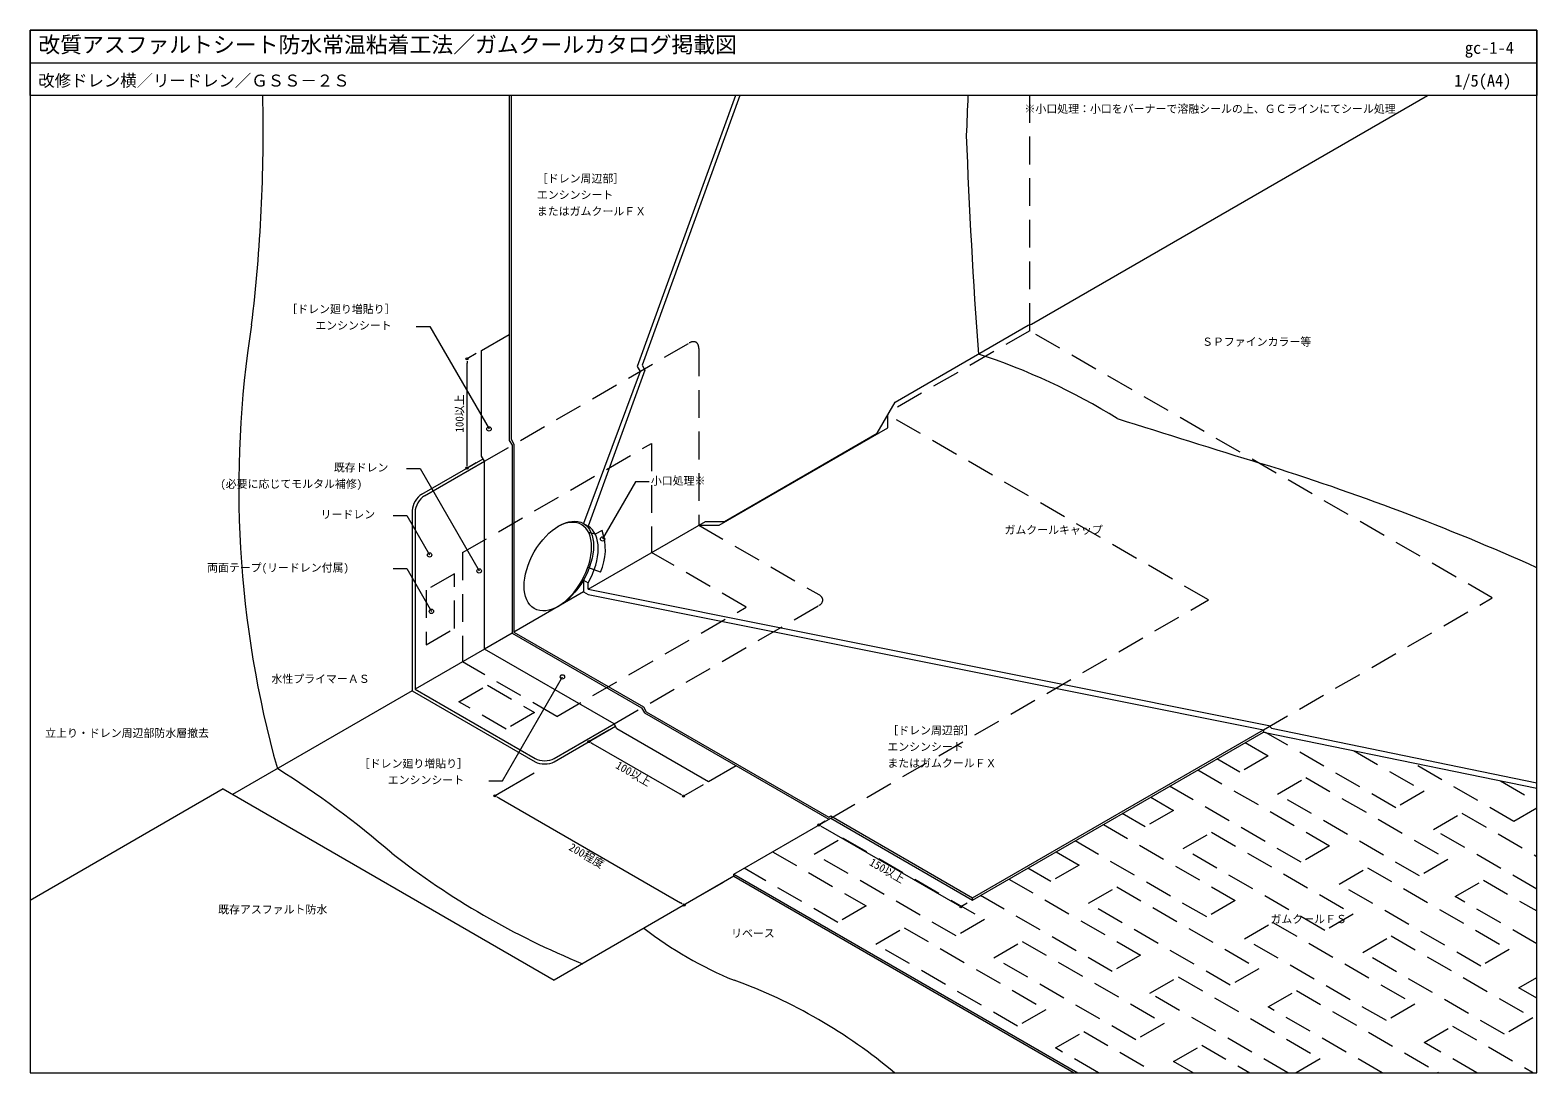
# Model space of a CAD drawing. Units: millimetres, scale not verified. Extents: x -690 to 690, y -478 to 478.
import ezdxf
from ezdxf.enums import TextEntityAlignment as Align

# ---------------------------------------------------------------- set-up
doc = ezdxf.new("R2010")
doc.units = ezdxf.units.MM
doc.header["$LTSCALE"] = 2
doc.linetypes.add('USER1', pattern=[19.05, 12.7, -6.35])
for name, color, linetype, lineweight in [('0-0_0', 7, 'Continuous', 9), ('0-1_WAKU', 7, 'Continuous', 18), ('0-2_KUTAI', 3, 'USER1', 18), ('0-3_BOUSUI', 1, 'Continuous', 18), ('0-4_MOJI', 7, 'Continuous', 18), ('0-6_KANAMONO', 4, 'Continuous', 18), ('0-7_bousui2', 7, 'USER1', 9), ('0-8_sunpo', 7, 'Continuous', 18)]:
    doc.layers.add(name, color=color, linetype=linetype, lineweight=lineweight)
doc.styles.add('ＭＳ ゴシック', font='')
doc.styles.get('ＭＳ ゴシック').set_extended_font_data('MS Gothic')

# ---------------------------------------------------------------- blocks, each defined once
blk = doc.blocks.new('_Dot')
at = {"layer": '0-0_0'}
for p, q in [((-0.5, 0), (-1, 0)), ((0.25, 0), (-0.25, 0))]:
    blk.add_line(p, q, dxfattribs=at)
blk.add_circle((0, 0), 0.25, dxfattribs=at)

msp = doc.modelspace()

# ---------------------------------------------------------------- linework, layer by layer
at = {"layer": '0-0_0', "lineweight": 18}
msp.add_line((-690, 447.5), (690, 447.5), dxfattribs=at)
msp.add_lwpolyline([(-77.594, 24), (-58.851, 24), (95.611, 113.179), (95.611, 125.179)], dxfattribs=at)
at = {"layer": '0-1_WAKU'}
for points in [[(-690, -477.5), (690, -477.5), (690, 477.5), (-690, 477.5)], [(690, 417.5), (-690, 417.5), (-690, 477.5), (690, 477.5)], [(-690, -477.5), (690, -477.5), (690, 477.5), (-690, 477.5)]]:
    msp.add_lwpolyline(points, close=True, dxfattribs=at)
at = {"layer": '0-2_KUTAI'}
for p, q in [((-294.101, -1), (-120.896, 99)), ((-294.101, -1), (-294.101, -101)), ((-207.498, -151), (-34.293, -51)), ((-207.498, -151), (-294.101, -101))]:
    msp.add_line(p, q, dxfattribs=at)
at = {"layer": '0-2_KUTAI', "linetype": 'Continuous'}
msp.add_line((-340, -127.5), (-504.545, -222.5), dxfattribs=at)
at = {"layer": '0-2_KUTAI'}
for points in [[(-294.101, -1), (-120.896, 99), (-120.896, -1)], [(-207.498, -151), (-34.293, -51), (-120.896, -1)]]:
    msp.add_lwpolyline(points, dxfattribs=at)
at = {"layer": '0-3_BOUSUI'}
for p, q in [((-183.292, 25.626), (-178.962, 23.126)), ((-172.346, 15.78), (-178.479, 17.423)), ((-166.195, 19.332), (-172.346, 15.78)), ((-183.292, -26.275), (-178.962, -28.775)), ((-183.292, -26.275), (-183.292, -37.025)), ((-173.353, -16.773), (-179.18, -14.613)), ((-167.682, -18.831), (-173.353, -16.773)), ((-183.292, -37.025), (-246.878, -73.736)), ((-178.962, -34.525), (-178.962, -28.775)), ((-248.61, -74.736), (-273.886, -89.329)), ((173.144, -319.236), (439.719, -165.329)), ((-513.205, -217.5), (-690, -319.573)), ((-513.205, -217.5), (-210.096, -392.5)), ((-45.551, -295.5), (43.241, -244.236)), ((-45.551, -297.5), (-210.096, -392.5)), ((-45.551, -297.5), (266.218, -477.5))]:
    msp.add_line(p, q, dxfattribs=at)
for points in [[(-251.208, 417.5), (-251.208, 101.764), (-248.61, 97.264), (-248.61, -74.736), (-129.964, -143.236), (-127.366, -147.736), (41.509, -245.236), (43.241, -244.236), (173.144, -319.236)], [(-249.476, 417.5), (-249.476, 102.764), (-246.878, 98.264), (-246.878, -73.736), (-128.232, -142.236), (-125.634, -146.736), (41.509, -243.236), (43.241, -242.236), (173.144, -317.236)], [(-43.81, 417.5), (-133.929, 169.475), (-131.33, 164.975), (-183.292, 25.626)], [(-178.962, -34.525), (-71.532, 27.5), (-54.129, 27.5), (85.888, 108.339), (102.343, 136.839), (224.175, 207.179), (227.247, 208.179), (589.802, 417.5)], [(-39.902, 417.5), (-129.598, 170.636), (-127, 166.136), (-178.962, 23.126)], [(-43.362, -196.236), (-68.638, -210.829), (-152.642, -162.329), (-155.24, -157.829), (-273.886, -89.329), (-273.886, 82.671), (-276.484, 87.171), (-276.484, 184.171), (-251.208, 198.764)], [(-183.292, -26.275), (-183.292, -37.025), (-178.962, -39.525)], [(-178.962, -34.525), (444.619, -159.325), (447.044, -161.751), (690, -211.905)], [(-178.962, -39.525), (439.719, -163.329), (439.719, -165.329), (690, -216.895)], [(173.144, -319.236), (173.144, -317.236), (439.719, -163.329)], [(-45.551, -297.5), (-45.551, -295.5), (269.682, -477.5)]]:
    msp.add_lwpolyline(points, dxfattribs=at)
for centre, radius, start, end in [((-1959.352, 384.153), 1482.79, 353.15738, 1.28864), ((11943.061, -114.891), 11786.117, 177.41101, 177.589), ((6206.377, 615.605), 6043.558, 182.22547, 184.12575), ((451.831, 58.081), 950.768, 170.95875, 195.67768), ((-3.454, -377.196), 586.904, 58.21872, 71.94135), ((13090.346, 40830.814), 42669.42, 252.56511, 252.7516), ((-224.294, -2053.568), 2234.365, 65.84563, 72.7516), ((-213.289, 2.057), 50.163, 335.39254, 20.14392), ((-929.352, -938.904), 874.443, 49.26043, 57.81419), ((93.965, 303.596), 735.677, 232.02878, 247.79064), ((86.782, -68.558), 349.966, 232.17729, 247.82271), ((-208.971, -845.818), 481.828, 49.8553, 70.1447)]:
    msp.add_arc(centre, radius, start, end, dxfattribs=at)
msp.add_ellipse((-205.766, -13.3), major_axis=(-22.474, -38.926), ratio=0.57735, dxfattribs=at)
for centre, start_param, end_param in [((-207.498, -14.3), 0.81264949, 3.89973949), ((-201.436, -15.8), 1.57079633, 3.14159265)]:
    msp.add_ellipse(centre, major_axis=(-22.474, -38.926), ratio=0.57735, start_param=start_param, end_param=end_param, dxfattribs=at)
at = {"layer": '0-4_MOJI'}
for p, q in [((-336.396, 206.11), (-323.896, 206.11)), ((-323.896, 206.11), (-269.729, 112.289)), ((-345.403, 76.014), (-332.903, 76.014)), ((-332.903, 76.014), (-278.735, -17.807)), ((-135.461, 63.891), (-165.686, 11.539)), ((-122.961, 63.891), (-135.461, 63.891)), ((-357.519, 33.086), (-345.019, 33.086)), ((-345.019, 33.086), (-324.123, -3.107)), ((-357.519, -15.698), (-345.019, -15.698)), ((-345.019, -15.698), (-322.437, -54.81)), ((-257.503, -210.144), (-202.471, -114.826)), ((-270.003, -210.144), (-257.503, -210.144))]:
    msp.add_line(p, q, dxfattribs=at)
for centre in [(-269.729, 112.289), (-165.686, 11.539), (-324.123, -3.107), (-278.735, -17.807), (-322.437, -54.81), (-202.471, -114.826)]:
    msp.add_circle(centre, 2, dxfattribs=at)
at = {"layer": '0-6_KANAMONO', "linetype": 'USER1'}
for p, q in [((-273.886, 82.671), (-86.255, 191)), ((-77.594, 186), (-77.594, 24)), ((-77.594, 24), (32.391, -39.5)), ((-155.24, -157.829), (32.391, -49.5))]:
    msp.add_line(p, q, dxfattribs=at)
at = {"layer": '0-6_KANAMONO'}
for p, q in [((-331.34, 52.5), (-275.185, 84.921)), ((-328.742, 51), (-273.886, 82.671)), ((-340, 37.5), (-340, -127.5)), ((-337.402, 36), (-337.402, -126)), ((-273.886, -89.329), (-337.402, -126)), ((-340, -127.5), (-227.417, -192.5)), ((-337.402, -126), (-227.417, -189.5)), ((-210.096, -189.5), (-155.24, -157.829)), ((-210.096, -192.5), (-153.941, -160.079))]:
    msp.add_line(p, q, dxfattribs=at)
at = {"layer": '0-6_KANAMONO', "linetype": 'USER1'}
for centre, major_axis, start_param, end_param in [((-86.255, 181), (-6.124, -10.607), 2.35619449, 3.92699082), ((23.731, -44.5), (12.247, 0), 5.49778714, 7.06858347)]:
    msp.add_ellipse(centre, major_axis=major_axis, ratio=0.57735, start_param=start_param, end_param=end_param, dxfattribs=at)
at = {"layer": '0-6_KANAMONO'}
for centre, major_axis in [((-331.34, 42.5), (-6.124, -10.607)), ((-328.742, 41), (-6.124, -10.607)), ((-218.756, -184.5), (12.247, 0)), ((-218.756, -187.5), (12.247, 0))]:
    msp.add_ellipse(centre, major_axis=major_axis, ratio=0.57735, start_param=3.92699082, end_param=5.49778714, dxfattribs=at)
at = {"layer": '0-7_bousui2'}
for p, q in [((225.515, 202.179), (97.343, 128.179)), ((656.768, -210.048), (690, -229.234))]:
    msp.add_line(p, q, dxfattribs=at)
for points in [[(439.719, -163.329), (649.156, -42.411), (225.515, 202.179), (225.515, 417.5)], [(43.241, -244.236), (389.348, -44.411), (95.611, 125.179)], [(422.913, -175.032), (443.882, -187.138), (417.901, -202.138), (396.933, -190.032)], [(522.113, -182.305), (586.776, -219.638), (560.795, -234.638), (441.32, -165.659)], [(379.612, -200.032), (500.173, -269.638), (474.193, -284.638), (353.631, -215.032)], [(690, -235.041), (669.048, -247.138), (575.975, -193.402)], [(336.311, -225.032), (357.279, -237.138), (331.298, -252.138), (310.33, -240.032)], [(690, -309.234), (595.436, -254.638), (621.417, -239.638), (690, -279.234)], [(293.009, -250.032), (413.571, -319.638), (387.59, -334.638), (267.029, -265.032)], [(-10.099, -275.032), (75.821, -324.638), (49.84, -339.638), (-36.08, -290.032)], [(249.708, -275.032), (270.677, -287.138), (244.696, -302.138), (223.727, -290.032)], [(206.407, -300.032), (326.968, -369.638), (300.987, -384.638), (180.426, -315.032)], [(690, -359.234), (615.215, -316.057), (641.195, -301.057), (690, -329.234)], [(461.829, -477.5), (335.628, -404.638), (361.609, -389.638), (491.513, -464.638), (469.235, -477.5)], [(690, -409.234), (673.378, -399.638), (690, -390.041)], [(548.432, -477.5), (443.882, -417.138), (469.862, -402.138), (599.766, -477.138), (599.139, -477.5)], [(288.624, -477.5), (249.026, -454.638), (275.007, -439.638), (340.586, -477.5)], [(635.034, -477.5), (586.776, -449.638), (612.757, -434.638), (686.996, -477.5)], [(375.227, -477.5), (357.279, -467.138), (383.26, -452.138), (427.188, -477.5)]]:
    msp.add_lwpolyline(points, dxfattribs=at)
for points in [[(-327.335, -35.422), (-327.335, -85.422), (-301.355, -70.422), (-301.355, -20.422)], [(-253.926, -162.571), (-297.227, -137.571), (-271.246, -122.571), (-227.945, -147.571)], [(452.542, -222.138), (478.523, -207.138), (608.426, -282.138), (582.446, -297.138)], [(28.189, -277.138), (54.17, -262.138), (184.074, -337.138), (158.093, -352.138)], [(365.939, -272.138), (391.92, -257.138), (521.824, -332.138), (495.843, -347.138)], [(508.834, -304.638), (534.814, -289.638), (664.718, -364.638), (638.737, -379.638)], [(279.337, -322.138), (305.318, -307.138), (435.221, -382.138), (409.241, -397.138)], [(84.481, -359.638), (110.462, -344.638), (240.366, -419.638), (214.385, -434.638)], [(422.231, -354.638), (448.212, -339.638), (578.116, -414.638), (552.135, -429.638)], [(192.734, -372.138), (218.715, -357.138), (348.619, -432.138), (322.638, -447.138)], [(530.484, -367.138), (556.465, -352.138), (686.369, -427.138), (660.388, -442.138)]]:
    msp.add_lwpolyline(points, close=True, dxfattribs=at)
at = {"layer": '0-8_sunpo'}
for p, q in [((-281.484, 181.284), (-289.863, 176.447)), ((-289.863, 80.447), (-289.863, 172.447)), ((-281.484, 81.284), (-289.863, 76.447)), ((-160.24, -163.716), (-178.189, -174.078)), ((-174.725, -176.078), (-95.051, -222.078)), ((-228.312, -203.017), (-264.21, -223.742)), ((-73.638, -213.716), (-91.587, -224.078)), ((-260.745, -225.742), (-94.469, -321.742)), ((38.241, -247.123), (32.531, -250.419)), ((35.995, -252.419), (158.971, -323.419)), ((-55.107, -303.017), (-91.004, -323.742)), ((168.144, -322.123), (162.435, -325.419))]:
    msp.add_line(p, q, dxfattribs=at)

# ---------------------------------------------------------------- block references
at = {"layer": '0-8_sunpo', "xscale": 4, "yscale": 4}
for p, rotation in [((-289.863, 176.447), 90), ((-289.863, 76.447), 270), ((-178.189, -174.078), 150), ((-264.21, -223.742), 150), ((-91.587, -224.078), 330), ((32.531, -250.419), 150), ((-91.004, -323.742), 330), ((162.435, -325.419), 330)]:
    msp.add_blockref('_Dot', p, dxfattribs=dict(at, rotation=rotation))

# ---------------------------------------------------------------- texts
at = {"layer": '0-1_WAKU', "style": 'ＭＳ ゴシック'}
for s, height, p in [('改質アスファルトシート防水常温粘着工法／ガムクールカタログ掲載図', 14.66, (-682.5, 452.5)), ('gc-1-4', 11, (624.023, 452.5)), ('改修ドレン横／リードレン／ＧＳＳ－２Ｓ', 11, (-682.5, 422.5)), ('1/5(A4)', 11, (614.277, 422.5))]:
    msp.add_text(s, height=height, dxfattribs=at).set_placement(p, align=Align.BOTTOM_LEFT)
at = {"layer": '0-4_MOJI', "style": 'ＭＳ ゴシック'}
for s, p in [('※小口処理：小口をバーナーで溶融シールの上、ＧＣラインにてシール処理', (220.727, 399.544)), ('［ドレン周辺部］', (-225.87, 335.713)), ('エンシンシート', (-225.87, 320.713)), ('またはガムクールＦＸ', (-225.87, 305.713)), ('［ドレン廻り増貼り］', (-455.345, 216.11)), ('エンシンシート', (-428.86, 201.11)), ('ＳＰファインカラー等', (383.37, 186.19)), ('既存ドレン', (-411.877, 71.014)), ('小口処理※', (-121.461, 58.891)), ('(必要に応じてモルタル補修)', (-515.837, 56.014)), ('リードレン', (-423.994, 28.086)), ('ガムクールキャップ', (202.377, 13.871)), ('両面テープ(リードレン付属)', (-527.953, -20.698)), ('水性プライマーＡＳ', (-469.011, -122.566)), ('立上り・ドレン周辺部防水層撤去', (-676.209, -172.172)), ('［ドレン周辺部］', (95.08, -169.73)), ('エンシンシート', (95.08, -184.73)), ('［ドレン廻り増貼り］', (-388.952, -200.144)), ('またはガムクールＦＸ', (95.08, -199.73)), ('エンシンシート', (-362.467, -215.144)), ('既存アスファルト防水', (-517.825, -333.724)), ('ガムクールＦＳ', (445.979, -342.555)), ('リベース', (-48.014, -355.558))]:
    msp.add_text(s, height=7.331, dxfattribs=at).set_placement(p, align=Align.BOTTOM_LEFT)
at = {"layer": '0-8_sunpo', "style": 'ＭＳ ゴシック'}
for s, rotation, p in [('100以上', 90, (-290.87, 108.947)), ('100以上', 330, (-155.547, -199.861)), ('200程度', 330, (-198.444, -274.833)), ('150以上', 330, (76.824, -288.702))]:
    msp.add_text(s, height=7.331, rotation=rotation, dxfattribs=at).set_placement(p, align=Align.BOTTOM_LEFT)

doc.saveas('drawing.dxf')
